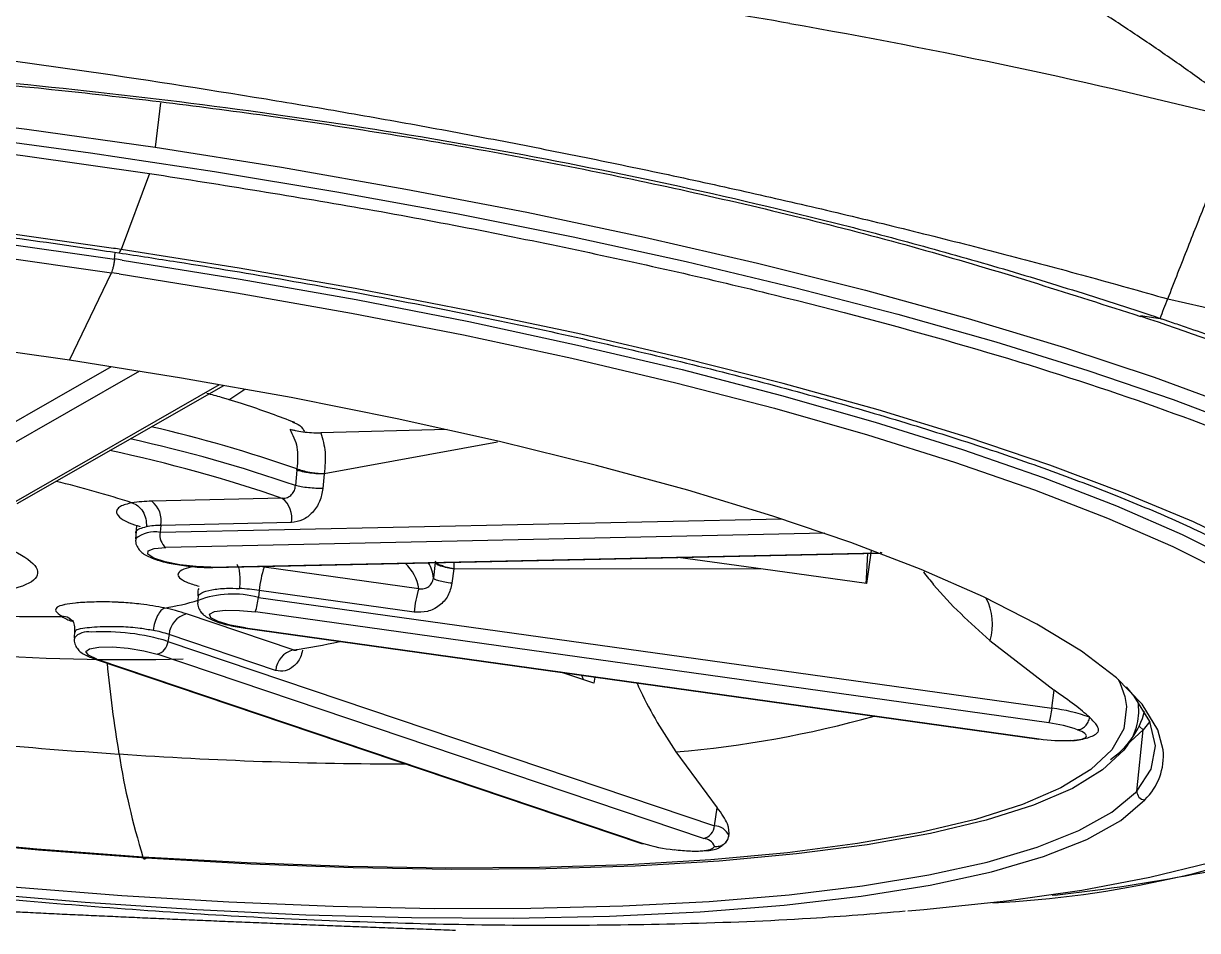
# Model space of a CAD drawing. Extents: x 0 to 84, y -21 to 126.
# Drawn here: x 47.531 to 49.292, y 67.338 to 68.698 of the extents above; entities that cross this region are included whole.
import ezdxf

# ---------------------------------------------------------------- set-up
doc = ezdxf.new("R2010")
doc.units = 0
doc.header["$MEASUREMENT"] = 0
doc.layers.add('1', color=4, linetype='Continuous')

# ---------------------------------------------------------------- blocks, each defined once
blk = doc.blocks.new('PRODIGY')
at = {"layer": '1', "color": 3, "linetype": 'Continuous', "lineweight": 25}
for p, q in [((47.7365, 68.5796), (47.7285, 68.5127)), ((47.7204, 68.4735), (47.6775, 68.3594)), ((47.6677, 68.3451), (47.6689, 68.3551)), ((47.6001, 68.1934), (47.6632, 68.3245)), ((47.6747, 68.3228), (47.6631, 68.3245)), ((49.2065, 68.2604), (49.2357, 68.2561)), ((47.375, 68.0185), (47.663, 68.1838)), ((47.7052, 68.177), (47.3915, 67.9971)), ((47.5098, 67.976), (47.8249, 68.1568)), ((47.5219, 67.9781), (47.8314, 68.1556)), ((47.839, 68.1339), (47.8629, 68.15)), ((48.1663, 68.0893), (47.977, 68.0844)), ((48.242, 68.0706), (47.982, 68.0228)), ((47.941, 68.0285), (47.9413, 68.0304)), ((47.941, 68.0285), (47.939, 68.0052)), ((47.982, 68.0228), (47.98, 68.0009)), ((47.9193, 67.9861), (47.7235, 67.9819)), ((47.7007, 67.9449), (47.6999, 67.9339)), ((47.7362, 67.9351), (48.6684, 67.9552)), ((47.7371, 67.9455), (47.7362, 67.9351)), ((47.9329, 67.9497), (47.7371, 67.9455)), ((47.7, 67.9363), (47.6993, 67.9253)), ((48.7327, 67.9336), (47.7447, 67.9123)), ((48.8024, 67.9079), (48.7955, 67.8583)), ((47.8122, 67.883), (48.8133, 67.9045)), ((47.815, 67.8824), (48.8148, 67.9039)), ((48.1487, 67.8898), (48.146, 67.8666)), ((48.1763, 67.8902), (48.1764, 67.8804)), ((48.6403, 67.88), (48.513, 67.8974)), ((48.7954, 67.8657), (48.7975, 67.9036)), ((48.1241, 67.8505), (47.892, 67.8829)), ((48.1764, 67.8804), (48.1737, 67.8586)), ((48.6403, 67.88), (48.1764, 67.8804)), ((48.7955, 67.8583), (48.6403, 67.88)), ((47.7931, 67.8423), (47.7924, 67.8314)), ((47.7935, 67.8387), (47.7935, 67.8404)), ((47.8847, 67.8479), (47.8834, 67.8375)), ((47.8834, 67.8375), (49.0735, 67.6711)), ((48.1169, 67.8154), (47.8847, 67.8479)), ((47.7924, 67.8314), (47.793, 67.8331)), ((47.9356, 67.7587), (47.7758, 67.8127)), ((49.069, 67.6492), (47.8789, 67.8156)), ((47.6079, 67.7873), (47.6072, 67.7763)), ((47.8637, 67.7913), (49.0538, 67.6249)), ((47.8642, 67.7917), (49.0542, 67.6253)), ((47.7495, 67.7818), (47.7479, 67.7715)), ((47.7479, 67.7715), (48.5673, 67.495)), ((47.9093, 67.7279), (47.7495, 67.7818)), ((48.9805, 67.7729), (49.0769, 67.6981)), ((48.5509, 67.4757), (47.7315, 67.7523)), ((47.9419, 67.7596), (47.9419, 67.759)), ((47.6372, 67.7455), (48.4567, 67.4689)), ((47.6412, 67.745), (48.4607, 67.4684)), ((48.3863, 67.7086), (48.3371, 67.7251)), ((48.3691, 67.7194), (48.3687, 67.7207)), ((48.3879, 67.718), (48.3863, 67.7086)), ((49.0735, 67.6711), (49.0769, 67.6981)), ((49.2049, 67.644), (49.2103, 67.6387)), ((49.2203, 67.6512), (49.2103, 67.6387)), ((49.2103, 67.6387), (49.1853, 67.6159)), ((49.201, 67.547), (49.2103, 67.6387)), ((48.5095, 67.6057), (48.5716, 67.5218)), ((48.5673, 67.495), (48.5716, 67.5218)), ((48.5841, 67.4702), (48.5856, 67.4715)), ((48.588, 67.4758), (48.5888, 67.4804))]:
    blk.add_line(p, q, dxfattribs=at)
at = {"layer": '1', "color": 3, "linetype": 'Continuous', "lineweight": 25, "flags": 128}
for points in [[(44.7387, 68.413), (44.7783, 68.4481), (44.832, 68.4808), (44.8995, 68.511), (44.9804, 68.5385), (45.0741, 68.5631), (45.1804, 68.5848), (45.2984, 68.6033), (45.4276, 68.6187), (45.5672, 68.6307), (45.7165, 68.6394), (45.8746, 68.6447), (46.0406, 68.6465), (46.2136, 68.6449), (46.3927, 68.6398), (46.5768, 68.6314), (46.765, 68.6195), (46.9561, 68.6044), (47.1491, 68.586), (47.3428, 68.5645), (47.5364, 68.5401), (47.7285, 68.5127)], [(45.9942, 68.624), (46.1609, 68.6234), (46.3336, 68.6195), (46.5115, 68.6124), (46.6935, 68.602), (46.8787, 68.5885), (47.0662, 68.5719), (47.2548, 68.5522), (47.4436, 68.5297), (47.6316, 68.5044), (47.8178, 68.4764), (48.0012, 68.446), (48.1807, 68.4132), (48.3556, 68.3782), (48.5248, 68.3413), (48.6873, 68.3026), (48.8425, 68.2623), (48.9893, 68.2207), (49.1271, 68.1779), (49.2551, 68.1343), (49.3727, 68.0899)], [(44.7574, 68.3746), (44.7967, 68.4094), (44.8499, 68.4418), (44.9168, 68.4717), (44.9969, 68.499), (45.0898, 68.5234), (45.1951, 68.5449), (45.3121, 68.5633), (45.4401, 68.5785), (45.5785, 68.5904), (45.7264, 68.599), (45.8831, 68.6042), (46.0476, 68.6061), (46.2191, 68.6044), (46.3966, 68.5994), (46.5791, 68.591), (46.7655, 68.5793), (46.9549, 68.5643), (47.1462, 68.5461), (47.3382, 68.5248), (47.53, 68.5005), (47.7204, 68.4735)], [(47.7285, 68.5127), (47.9183, 68.4827), (48.1045, 68.4501), (48.2862, 68.4152), (48.4624, 68.3781), (48.632, 68.3391), (48.7941, 68.2983), (48.9479, 68.2561), (49.0924, 68.2125), (49.2268, 68.168), (49.3504, 68.1226), (49.4626, 68.0768), (49.5626, 68.0307), (49.6499, 67.9845), (49.724, 67.9386), (49.7846, 67.8933), (49.8312, 67.8487), (49.8636, 67.8051), (49.8817, 67.7627), (49.8853, 67.7218), (49.8849, 67.7188)], [(47.6662, 68.3611), (47.4866, 68.3864), (47.3057, 68.409), (47.1247, 68.4287), (46.9446, 68.4454), (46.7664, 68.4591), (46.5913, 68.4695), (46.4202, 68.4768), (46.2541, 68.4808), (46.0941, 68.4814), (45.941, 68.4788)], [(45.0259, 68.2791), (45.0403, 68.2899), (45.0919, 68.3203), (45.1569, 68.3481), (45.235, 68.3733), (45.3256, 68.3956), (45.4283, 68.415), (45.5423, 68.4313), (45.667, 68.4445), (45.8016, 68.4543), (45.9454, 68.4609), (46.0973, 68.4641), (46.2564, 68.4639), (46.4219, 68.4603), (46.5927, 68.4534), (46.7676, 68.4431), (46.9457, 68.4296), (47.1259, 68.413), (47.307, 68.3932), (47.488, 68.3706), (47.6677, 68.3451)], [(45.0515, 68.2695), (45.0517, 68.2697), (45.103, 68.2998), (45.1676, 68.3275), (45.2452, 68.3525), (45.3353, 68.3747), (45.4373, 68.394), (45.5506, 68.4102), (45.6746, 68.4233), (45.8084, 68.4331), (45.9512, 68.4396), (46.1022, 68.4428), (46.2605, 68.4426), (46.4249, 68.439), (46.5946, 68.4321), (46.7685, 68.422), (46.9456, 68.4085), (47.1247, 68.392), (47.3047, 68.3724), (47.4845, 68.3498), (47.6631, 68.3245)], [(49.5146, 67.498), (49.5553, 67.5199), (49.5988, 67.5516), (49.6287, 67.5854), (49.6449, 67.6212), (49.6473, 67.6588), (49.6358, 67.6978), (49.6105, 67.7381), (49.5716, 67.7795), (49.5193, 67.8217), (49.4539, 67.8644), (49.3758, 67.9075), (49.2855, 67.9506), (49.1834, 67.9935), (49.0701, 68.036), (48.9464, 68.0778), (48.813, 68.1187), (48.6706, 68.1583), (48.52, 68.1966), (48.3623, 68.2332), (48.1981, 68.268), (48.0286, 68.3008), (47.8548, 68.3313), (47.6775, 68.3594)], [(47.6792, 68.3434), (47.8563, 68.3151), (48.0299, 68.2843), (48.1988, 68.2513), (48.3621, 68.2161), (48.5188, 68.1792), (48.6678, 68.1406), (48.8083, 68.1006), (48.9395, 68.0594), (49.0604, 68.0174), (49.1704, 67.9747), (49.2687, 67.9317), (49.3549, 67.8886), (49.4283, 67.8456), (49.4885, 67.803), (49.5351, 67.7611), (49.5627, 67.7278)], [(47.6747, 68.3228), (47.8507, 68.2946), (48.0232, 68.2641), (48.1911, 68.2312), (48.3535, 68.1963), (48.5092, 68.1596), (48.6573, 68.1212), (48.797, 68.0815), (48.9273, 68.0406), (49.0475, 67.9988), (49.1568, 67.9564), (49.2546, 67.9136), (49.3402, 67.8707), (49.4132, 67.828), (49.473, 67.7857), (49.5193, 67.744), (49.5247, 67.7383)], [(47.6, 68.1934), (47.434, 68.2169), (47.2669, 68.2375), (47.0997, 68.2551), (46.9338, 68.2697), (46.7702, 68.281), (46.6103, 68.2891), (46.4551, 68.2938), (46.3058, 68.2952), (46.1635, 68.2931), (46.0291, 68.2878), (45.9036, 68.279), (45.788, 68.2671), (45.6831, 68.2519), (45.5895, 68.2337), (45.5081, 68.2125), (45.4394, 68.1885), (45.3839, 68.1619), (45.3419, 68.1329), (45.3139, 68.1017), (45.307, 68.0895)], [(49.2403, 67.6087), (49.2322, 67.639), (49.2087, 67.6772), (49.1704, 67.7166), (49.1177, 67.7568), (49.051, 67.7975), (48.9706, 67.8385), (48.8774, 67.8793), (48.7719, 67.9198), (48.6549, 67.9595), (48.5274, 67.9982), (48.3904, 68.0356), (48.2448, 68.0714), (48.0918, 68.1054), (47.9325, 68.1372), (47.7682, 68.1666), (47.6, 68.1934)], [(47.5151, 67.4034), (47.6786, 67.3904), (47.8392, 67.3806), (47.9958, 67.3741), (48.1471, 67.3709), (48.2922, 67.3711), (48.4299, 67.3746), (48.5593, 67.3814), (48.6794, 67.3915), (48.7895, 67.4048), (48.8886, 67.4212), (48.9761, 67.4405), (49.0514, 67.4628), (49.1139, 67.4877), (49.1632, 67.5151), (49.1989, 67.5448)], [(47.7146, 67.4463), (47.5539, 67.4584), (47.3912, 67.4736), (47.2277, 67.4917), (47.0645, 67.5128), (46.9029, 67.5365), (46.744, 67.5628), (46.5888, 67.5914), (46.4387, 67.6221), (46.2946, 67.6548), (46.1576, 67.6892), (46.0286, 67.7249), (45.9086, 67.7619), (45.7985, 67.7998), (45.6991, 67.8383), (45.611, 67.8771), (45.5349, 67.9161), (45.4713, 67.9548), (45.4208, 67.9931), (45.3837, 68.0306), (45.3602, 68.0671), (45.3548, 68.0807)], [(47.8122, 67.883), (47.7899, 67.8837), (47.7657, 67.8865), (47.7436, 67.891), (47.7267, 67.8965), (47.7177, 67.9022), (47.718, 67.9072), (47.7274, 67.9108), (47.7447, 67.9123)], [(48.8188, 67.904), (48.8181, 67.9041), (48.8161, 67.9046)], [(47.8122, 67.883), (47.8143, 67.8824), (47.815, 67.8824)], [(47.892, 67.8829), (47.8868, 67.8836), (47.8846, 67.8839)], [(47.7103, 67.448), (47.5511, 67.46), (47.3899, 67.475), (47.2279, 67.493), (47.0662, 67.5139), (46.9061, 67.5374), (46.7486, 67.5634), (46.5949, 67.5918), (46.4462, 67.6223), (46.3034, 67.6546), (46.1676, 67.6887), (46.0399, 67.7241), (45.921, 67.7607), (45.8119, 67.7982), (45.7134, 67.8364), (45.7118, 67.837)], [(47.8642, 67.7917), (47.8412, 67.7959), (47.8229, 67.8013), (47.812, 67.807), (47.8102, 67.8123), (47.8177, 67.8162), (47.8334, 67.8182), (47.8549, 67.818), (47.8789, 67.8156)], [(47.8642, 67.7917), (47.8638, 67.7913), (47.8637, 67.7913)], [(47.6412, 67.745), (47.6285, 67.7507), (47.6246, 67.7561), (47.63, 67.7604), (47.6441, 67.7629), (47.6646, 67.7632), (47.6884, 67.7613), (47.7118, 67.7575), (47.7315, 67.7523)], [(47.6412, 67.745), (47.6386, 67.7451), (47.6372, 67.7455)], [(49.1727, 67.7147), (49.1757, 67.7085), (49.1828, 67.6886)], [(49.201, 67.547), (49.2222, 67.5799), (49.2286, 67.6148), (49.2202, 67.6514), (49.1969, 67.6894), (49.1851, 67.7031)], [(49.1828, 67.6886), (49.1853, 67.6736), (49.1812, 67.6403), (49.1633, 67.6087), (49.1319, 67.5791), (49.087, 67.5518), (49.0292, 67.5268), (48.9587, 67.5044), (48.883, 67.4863)], [(49.0538, 67.6249), (49.0538, 67.6249), (49.0542, 67.6253)], [(49.1865, 67.6155), (49.1813, 67.6085), (49.1495, 67.5786), (49.1043, 67.551), (49.0458, 67.5258), (48.9747, 67.5032), (48.8913, 67.4834), (48.7963, 67.4665), (48.6903, 67.4527), (48.5742, 67.442), (48.4487, 67.4345), (48.3147, 67.4302), (48.1733, 67.4293), (48.0255, 67.4317), (47.8722, 67.4374), (47.7146, 67.4463)], [(49.5509, 67.5657), (49.5417, 67.5547), (49.5041, 67.5223), (49.4528, 67.4921), (49.3882, 67.4644), (49.3106, 67.4394), (49.2205, 67.4172), (49.1185, 67.3979), (49.0051, 67.3817), (48.8812, 67.3687), (48.8574, 67.3666)], [(46.9389, 67.458), (47.1095, 67.434), (47.2814, 67.4129), (47.4531, 67.395), (47.6235, 67.3804), (47.7912, 67.3691), (47.9548, 67.3613), (48.1133, 67.3571), (48.2654, 67.3564), (48.4099, 67.3593), (48.5457, 67.3658), (48.6718, 67.3757), (48.7872, 67.3891), (48.891, 67.4058), (48.9826, 67.4257), (49.061, 67.4486), (49.1259, 67.4744), (49.1766, 67.5029), (49.2128, 67.5338)], [(48.883, 67.4863), (48.8761, 67.4848), (48.7819, 67.4681), (48.6769, 67.4544), (48.5619, 67.4438), (48.4375, 67.4363), (48.3049, 67.4321), (48.1647, 67.4312), (48.0182, 67.4336), (47.8664, 67.4392), (47.7103, 67.448)], [(48.4567, 67.4689), (48.4581, 67.4685), (48.4607, 67.4684)]]:
    blk.add_lwpolyline(points, dxfattribs=at)
at = {"layer": '1', "color": 3, "linetype": 'Continuous', "lineweight": 25}
for centre, radius, start, end in [((46.4107, 59.943), 8.5112, 81.43977, 81.51672), ((46.3536, 59.5781), 8.865, 81.40004, 81.47561), ((47.2333, 65.9879), 2.1617, 70.8825, 76.9098), ((47.2377, 65.9946), 2.1294, 70.7709, 77.7045), ((47.2017, 65.8993), 2.2067, 71.0238, 77.9941), ((47.2369, 66.5792), 1.4728, 71.9294, 76.5247), ((47.7257, 67.7771), 0.2047, 90.6235, 98.9945), ((47.7009, 67.9527), 0.0369, 348.7187, 52.2323), ((47.8967, 67.9569), 0.0369, 348.717, 52.234), ((47.7387, 67.7971), 0.1484, 90.6294, 98.989), ((47.7281, 67.8912), 0.0446, 79.5241, 130.1067), ((47.7588, 67.9306), 0.0231, 168.7153, 232.231), ((48.0598, 67.8407), 0.065, 8.6471, 47.5214), ((48.0963, 67.8628), 0.0498, 4.3539, 32.279), ((48.0344, 67.8354), 0.1501, 161.5293, 175.2118), ((47.8452, 67.694), 0.1485, 75.0584, 110.568), ((47.8304, 67.4599), 0.3918, 82.0217, 86.3892), ((47.7899, 67.8454), 0.0938, 341.5293, 355.2118), ((48.2665, 67.8029), 0.1501, 161.5277, 175.2135), ((48.9017, 67.7975), 0.0827, 342.6355, 28.279), ((47.6796, 68.2124), 0.3959, 279.1607, 286.6724), ((47.679, 67.5184), 0.3098, 71.7952, 78.1379), ((47.5577, 69.9126), 2.1038, 266.2374, 270.8379), ((47.6208, 67.857), 0.0578, 236.0278, 253.094), ((47.7839, 67.7791), 0.0345, 103.6599, 175.4904), ((47.6276, 67.7597), 0.0263, 78.4116, 140.9846), ((47.6509, 67.4537), 0.3323, 73.0383, 93.1054), ((47.6796, 67.5693), 0.2237, 71.7874, 78.1438), ((47.7264, 67.7732), 0.0216, 283.6664, 355.4831), ((47.8286, 68.538), 0.7866, 277.8166, 282.9886), ((47.6851, 70.8339), 3.0897, 265.49, 271.585), ((47.9438, 67.7252), 0.0345, 103.6617, 175.4874), ((49.6503, 67.9294), 2.0028, 185.457, 189.3922), ((49.1165, 67.6674), 0.0872, 323.4465, 9.6558), ((48.3796, 69.1717), 1.5714, 274.7425, 285.772), ((48.98, 67.679), 0.0939, 341.5328, 355.2112), ((49.0432, 67.4191), 0.2539, 70, 83.1474), ((49.0876, 67.7008), 0.1295, 304.6433, 344.6893), ((49.046, 67.4576), 0.193, 70.0025, 83.146), ((49.0906, 67.8694), 0.2468, 261.5164, 272.6456), ((48.192, 75.4275), 7.8421, 264.69969, 266.21565), ((49.1474, 67.6003), 0.0933, 314.5605, 5.191), ((48.7952, 67.7814), 1.1349, 189.0667, 197.0817), ((48.1184, 74.1663), 6.5787, 266.13076, 269.88468), ((49.0896, 67.647), 0.1496, 316.9122, 318.0614), ((49.2129, 67.5459), 0.012, 174.7498, 269.4318), ((48.5458, 67.4967), 0.0216, 283.6673, 355.4822), ((48.5658, 67.469), 0.026, 25.5997, 86.6277), ((48.9013, 68.9939), 1.6168, 272.9646, 292.2937), ((48.5298, 67.6903), 0.2324, 252.7072, 264.3), ((48.5505, 67.4577), 0.018, 20.3962, 88.7534), ((47.7126, 67.4474), 0.00236, 165.9725, 330.3499)]:
    blk.add_arc(centre, radius, start, end, dxfattribs=at)
for points, knots in [([(43.5626, 68.9137), (43.6868, 68.9088), (43.9352, 68.8991), (44.2831, 68.885), (44.6542, 68.8691), (45.0458, 68.8509), (45.6773, 68.8174), (46.2027, 68.7818), (46.6751, 68.7395), (46.9516, 68.7125), (47.376, 68.6638), (47.7481, 68.6102), (48.0193, 68.5643), (48.1433, 68.5422), (48.2669, 68.5189), (48.3903, 68.4943), (48.5133, 68.4686), (48.6361, 68.4415), (48.7586, 68.4131), (48.881, 68.3833), (49.0032, 68.3521), (49.1254, 68.3196), (49.2065, 68.2968), (49.2472, 68.2853)], [0, 0, 0, 0, 0.064773, 0.129495, 0.181419, 0.258329, 0.333822, 0.511127, 0.533124, 0.581697, 0.656396, 0.756725, 0.778796, 0.80085, 0.822893, 0.844936, 0.866986, 0.889053, 0.911147, 0.933278, 0.955457, 0.977694, 1, 1, 1, 1]), ([(49.3508, 68.5743), (49.3421, 68.5808), (49.3246, 68.5939), (49.2979, 68.6132), (49.2709, 68.6325), (49.2434, 68.6516), (49.2155, 68.6707), (49.1871, 68.6897), (49.1371, 68.7227), (49.0617, 68.7707), (48.995, 68.8115), (48.96, 68.8329)], [0, 0, 0, 0, 0.069511, 0.139728, 0.210632, 0.282219, 0.354497, 0.427489, 0.50123, 0.738521, 1, 1, 1, 1]), ([(44.9115, 68.5711), (44.9213, 68.5724), (44.941, 68.5751), (44.9708, 68.5789), (45.0009, 68.5827), (45.0311, 68.5864), (45.0616, 68.59), (45.0923, 68.5935), (45.1232, 68.597), (45.1543, 68.6004), (45.1856, 68.6036), (45.2171, 68.6068), (45.2488, 68.6099), (45.2808, 68.6129), (45.3129, 68.6159), (45.3452, 68.6187), (45.3778, 68.6215), (45.4427, 68.6268), (45.5411, 68.6341), (45.6746, 68.6425), (45.8102, 68.6494), (45.9923, 68.6566), (46.2234, 68.6621), (46.5054, 68.6626), (46.7908, 68.6566), (47.0766, 68.6439), (47.3615, 68.6241), (47.6429, 68.5969), (47.9217, 68.5618), (48.1965, 68.5183), (48.4662, 68.4663), (48.6858, 68.4157), (48.8574, 68.3711), (48.9642, 68.341), (49.0489, 68.3158), (49.1122, 68.2963), (49.1746, 68.2764), (49.2154, 68.2628), (49.2357, 68.2561)], [0, 0, 0, 0, 0.008309, 0.016603, 0.024885, 0.033154, 0.041412, 0.049658, 0.057895, 0.066122, 0.074341, 0.082552, 0.090756, 0.098953, 0.107145, 0.115332, 0.123514, 0.131693, 0.164013, 0.19614, 0.228108, 0.259947, 0.322675, 0.384967, 0.447006, 0.508978, 0.569735, 0.630712, 0.691047, 0.75181, 0.813095, 0.874041, 0.905221, 0.936376, 0.952401, 0.968341, 0.984205, 1, 1, 1, 1]), ([(44.95, 68.5699), (45.0185, 68.5786), (45.1612, 68.5969), (45.4014, 68.6197), (45.6723, 68.6392), (45.9757, 68.6533), (46.3101, 68.6601), (46.6413, 68.6577), (46.9612, 68.6468), (47.264, 68.6287), (47.5778, 68.6009), (47.9007, 68.5615), (48.2307, 68.509), (48.5654, 68.4408), (48.8962, 68.3584), (49.1034, 68.292), (49.2061, 68.2591)], [0, 0, 0, 0, 0.057981, 0.120747, 0.188218, 0.260311, 0.33694, 0.418001, 0.481663, 0.547761, 0.616339, 0.687527, 0.761576, 0.838913, 0.920157, 1, 1, 1, 1]), ([(49.2472, 68.2853), (49.2574, 68.3114), (49.2726, 68.3502), (49.2921, 68.3995), (49.3058, 68.4341), (49.3193, 68.4676), (49.3311, 68.4966), (49.3433, 68.5263), (49.3507, 68.544), (49.3551, 68.5547)], [0, 0, 0, 0, 0.24999, 0.37161, 0.499992, 0.617982, 0.750037, 0.849808, 1, 1, 1, 1]), ([(44.9709, 68.233), (44.9714, 68.2377), (44.9728, 68.2493), (44.9847, 68.2688), (45.0078, 68.293), (45.0431, 68.3178), (45.0911, 68.3426), (45.1508, 68.366), (45.2221, 68.3879), (45.3048, 68.4078), (45.3984, 68.4254), (45.5024, 68.4407), (45.6161, 68.4533), (45.7389, 68.4632), (45.87, 68.4704), (46.0088, 68.4746), (46.1544, 68.476), (46.3061, 68.4745), (46.463, 68.47), (46.6243, 68.4626), (46.7891, 68.4524), (46.9565, 68.4394), (47.1257, 68.4236), (47.2957, 68.4051), (47.4627, 68.3845), (47.5887, 68.3671), (47.6578, 68.3568), (47.674, 68.3544)], [0, 0, 0, 0, 0.027809, 0.068648, 0.107486, 0.148614, 0.189308, 0.230139, 0.271324, 0.31284, 0.354615, 0.396579, 0.438681, 0.480884, 0.523159, 0.56549, 0.607861, 0.650263, 0.692689, 0.735132, 0.777588, 0.820055, 0.862529, 0.905006, 0.947487, 0.987735, 1, 1, 1, 1]), ([(47.7204, 68.4735), (47.8302, 68.4561), (48.0498, 68.4213), (48.3641, 68.3596), (48.6606, 68.2923), (48.9335, 68.2197), (49.1784, 68.1433), (49.3908, 68.0644), (49.5674, 67.9842), (49.7049, 67.9043), (49.8013, 67.8258), (49.8539, 67.7503), (49.8658, 67.6786), (49.8366, 67.6355), (49.8219, 67.614)], [0, 0, 0, 0, 0.0833334, 0.1666667, 0.25, 0.3333334, 0.4166665, 0.5, 0.5833333, 0.6666667, 0.75, 0.8333333, 0.9166668, 1, 1, 1, 1]), ([(47.674, 68.3546), (47.6741, 68.3545), (47.6746, 68.3541), (47.6758, 68.3555), (47.677, 68.3581), (47.6775, 68.3594)], [0, 0, 0, 0, 0.1139, 0.556975, 1, 1, 1, 1]), ([(47.674, 68.3544), (47.7033, 68.3499), (47.7883, 68.3369), (47.9272, 68.3137), (48.0888, 68.2842), (48.2462, 68.2528), (48.3983, 68.2196), (48.5446, 68.1848), (48.684, 68.1487), (48.816, 68.1114), (48.9397, 68.0732), (49.0545, 68.0343), (49.1597, 67.9949), (49.2548, 67.9553), (49.3391, 67.9158), (49.4122, 67.8767), (49.4735, 67.8385), (49.5228, 67.8016), (49.5598, 67.7668), (49.5847, 67.7349), (49.5977, 67.707), (49.602, 67.6882), (49.5996, 67.6781), (49.5988, 67.675)], [0, 0, 0, 0, 0.0266741, 0.0773837, 0.1280938, 0.1787926, 0.2294764, 0.2801405, 0.3307788, 0.3813838, 0.4319451, 0.4824491, 0.5328765, 0.5832014, 0.633386, 0.683378, 0.7331044, 0.7824746, 0.831404, 0.8799254, 0.9284105, 0.9781005, 1, 1, 1, 1]), ([(47.6677, 68.3451), (47.6674, 68.343), (47.6668, 68.3389), (47.6657, 68.333), (47.6644, 68.3278), (47.6636, 68.3256), (47.6632, 68.3245)], [0, 0, 0, 0, 0.249959, 0.499965, 0.749974, 1, 1, 1, 1]), ([(49.2357, 68.2561), (49.2376, 68.2609), (49.2414, 68.2707), (49.2453, 68.2804), (49.2472, 68.2853)], [0, 0, 0, 0, 0.500358, 1, 1, 1, 1]), ([(49.2068, 68.2595), (49.2755, 68.2358), (49.4034, 68.1917), (49.5695, 68.1268), (49.6964, 68.0739), (49.789, 68.0331), (49.8538, 68.0036), (49.9063, 67.9789), (49.9553, 67.9554), (50.0075, 67.9296), (50.0763, 67.8946), (50.1609, 67.8496), (50.2537, 67.797), (50.3497, 67.7387), (50.4365, 67.6809), (50.5096, 67.6267), (50.5525, 67.591), (50.5774, 67.5686), (50.5909, 67.5559), (50.604, 67.5429), (50.6189, 67.5273), (50.6349, 67.509), (50.6502, 67.489), (50.6539, 67.4808), (50.656, 67.4762)], [0, 0, 0, 0, 0.080143, 0.149189, 0.206452, 0.245088, 0.274862, 0.297091, 0.320749, 0.347406, 0.377084, 0.429857, 0.489038, 0.545437, 0.621556, 0.686275, 0.742766, 0.76261, 0.78172, 0.800096, 0.822598, 0.866322, 0.925544, 1, 1, 1, 1]), ([(49.2357, 68.2561), (49.2362, 68.2559), (49.2371, 68.2556), (49.2389, 68.255), (49.2422, 68.2539), (49.2487, 68.2517), (49.2616, 68.2473), (49.2875, 68.2384), (49.3392, 68.2204), (49.4419, 68.1834), (49.5854, 68.1281), (49.7506, 68.0592), (49.962, 67.9641), (50.2037, 67.8422), (50.4063, 67.7219), (50.5424, 67.6286), (50.6304, 67.5605), (50.7036, 67.4948), (50.7612, 67.4322), (50.8028, 67.3729), (50.8221, 67.3305), (50.8299, 67.3027), (50.8328, 67.2878), (50.8344, 67.2733), (50.8346, 67.2591), (50.8334, 67.2452), (50.831, 67.2316), (50.8282, 67.2229), (50.8268, 67.2185)], [0, 0, 0, 0, 0.00045, 0.000901, 0.001802, 0.003606, 0.007216, 0.014449, 0.028965, 0.058194, 0.11738, 0.177746, 0.238359, 0.362125, 0.487923, 0.55132, 0.615118, 0.678981, 0.743104, 0.807154, 0.87148, 0.889823, 0.908159, 0.926496, 0.944841, 0.963201, 0.981585, 1, 1, 1, 1]), ([(48.1792, 67.3378), (48.1673, 67.3382), (48.1438, 67.3391), (48.1084, 67.3404), (48.0733, 67.3417), (48.0384, 67.343), (48.0037, 67.3443), (47.9692, 67.3457), (47.935, 67.347), (47.901, 67.3484), (47.8672, 67.3498), (47.8336, 67.3512), (47.8002, 67.3526), (47.7671, 67.354), (47.7342, 67.3555), (47.7016, 67.3569), (47.6691, 67.3584), (47.6369, 67.3599), (47.605, 67.3613), (47.5732, 67.3628), (47.5417, 67.3644), (47.5105, 67.3659), (47.4795, 67.3674), (47.4487, 67.369), (47.4181, 67.3706), (47.3878, 67.3722), (47.3577, 67.3737), (47.3279, 67.3754), (47.2983, 67.377), (47.269, 67.3786), (47.2399, 67.3803), (47.211, 67.3819), (47.1824, 67.3836), (47.154, 67.3853), (47.1259, 67.387), (47.098, 67.3887), (47.0703, 67.3904), (47.0429, 67.3921), (47.0158, 67.3939), (46.9888, 67.3956), (46.9622, 67.3974), (46.9357, 67.3991), (46.9096, 67.4009), (46.8836, 67.4027), (46.8579, 67.4045), (46.8325, 67.4063), (46.8073, 67.4081), (46.7823, 67.4099), (46.7576, 67.4118), (46.7332, 67.4136), (46.7089, 67.4154), (46.685, 67.4173), (46.6613, 67.4191), (46.6378, 67.421), (46.6145, 67.4228), (46.5916, 67.4247), (46.5688, 67.4266), (46.5463, 67.4284), (46.5241, 67.4303), (46.5021, 67.4322), (46.4803, 67.4341), (46.4588, 67.436), (46.4375, 67.4378), (46.4165, 67.4397), (46.3957, 67.4416), (46.3752, 67.4435), (46.3549, 67.4454), (46.3349, 67.4472), (46.3151, 67.4491), (46.2955, 67.451), (46.2762, 67.4529), (46.2571, 67.4547), (46.2383, 67.4566), (46.2197, 67.4585), (46.2014, 67.4603), (46.1833, 67.4622), (46.1655, 67.464), (46.1478, 67.4659), (46.1305, 67.4677), (46.1133, 67.4695), (46.0964, 67.4713), (46.0798, 67.4731), (46.0634, 67.4749), (46.0472, 67.4767), (46.0313, 67.4785), (46.0156, 67.4803), (46.0001, 67.482), (45.9849, 67.4838), (45.9699, 67.4855), (45.9552, 67.4872), (45.9407, 67.4889), (45.9264, 67.4906), (45.9124, 67.4923), (45.8986, 67.494), (45.885, 67.4956), (45.8717, 67.4973), (45.8586, 67.4989), (45.8458, 67.5005), (45.8331, 67.5021), (45.8207, 67.5036), (45.8086, 67.5052), (45.7967, 67.5067), (45.785, 67.5082), (45.7735, 67.5097), (45.7623, 67.5112), (45.7513, 67.5126), (45.7405, 67.514), (45.7299, 67.5154), (45.7196, 67.5168), (45.7095, 67.5182), (45.6997, 67.5195), (45.69, 67.5208), (45.6806, 67.5221), (45.6715, 67.5234), (45.6625, 67.5246), (45.6538, 67.5258), (45.6453, 67.527), (45.637, 67.5282), (45.6289, 67.5293), (45.6211, 67.5304), (45.6135, 67.5315), (45.6061, 67.5326), (45.599, 67.5336), (45.592, 67.5346), (45.5853, 67.5356), (45.5788, 67.5365), (45.5725, 67.5375), (45.5665, 67.5384), (45.5607, 67.5392), (45.555, 67.54), (45.5497, 67.5408), (45.5445, 67.5416), (45.5395, 67.5424), (45.5348, 67.5431), (45.5303, 67.5437), (45.526, 67.5444), (45.5219, 67.545), (45.518, 67.5456), (45.5144, 67.5461), (45.511, 67.5467), (45.5078, 67.5472), (45.5048, 67.5476), (45.502, 67.548), (45.4994, 67.5484), (45.4971, 67.5488), (45.495, 67.5491), (45.4931, 67.5494), (45.4447, 67.5568), (45.3465, 67.5726), (45.1979, 67.5988), (45.0414, 67.6293), (44.8704, 67.6665), (44.6264, 67.727), (44.3485, 67.8145), (44.1239, 67.917), (44.0189, 67.9887), (43.9734, 68.0291), (43.9501, 68.0526), (43.9251, 68.0836), (43.9114, 68.1075), (43.905, 68.1222), (43.9036, 68.1256), (43.9017, 68.1303), (43.8996, 68.1363), (43.8974, 68.1436), (43.8952, 68.1523), (43.8933, 68.1622), (43.8921, 68.1733), (43.8916, 68.1858), (43.8925, 68.1995), (43.8948, 68.2144), (43.8978, 68.2247), (43.8994, 68.2301)], [0, 0, 0, 0, 0.005796, 0.011541, 0.017234, 0.022878, 0.028471, 0.034016, 0.039512, 0.044961, 0.050362, 0.055718, 0.061027, 0.066291, 0.07151, 0.076684, 0.081815, 0.086902, 0.091947, 0.096949, 0.101908, 0.106827, 0.111704, 0.11654, 0.121335, 0.126091, 0.130806, 0.135482, 0.140119, 0.144717, 0.149277, 0.153798, 0.158281, 0.162727, 0.167135, 0.171505, 0.175839, 0.180135, 0.184395, 0.188619, 0.192806, 0.196957, 0.201072, 0.205151, 0.209194, 0.213202, 0.217175, 0.221112, 0.225014, 0.228881, 0.232712, 0.236509, 0.240271, 0.243999, 0.247691, 0.25135, 0.254973, 0.258562, 0.262117, 0.265637, 0.269123, 0.272574, 0.275991, 0.279374, 0.282722, 0.286036, 0.289316, 0.292562, 0.295773, 0.29895, 0.302093, 0.305202, 0.308276, 0.311315, 0.314321, 0.317291, 0.320228, 0.32313, 0.325997, 0.328829, 0.331627, 0.334391, 0.337119, 0.339813, 0.342472, 0.345096, 0.347684, 0.350238, 0.352757, 0.35524, 0.357688, 0.360101, 0.362478, 0.36482, 0.367126, 0.369397, 0.371632, 0.373831, 0.375994, 0.378121, 0.380212, 0.382266, 0.384285, 0.386267, 0.388213, 0.390122, 0.391995, 0.393831, 0.39563, 0.397392, 0.399118, 0.400806, 0.402458, 0.404072, 0.405648, 0.407188, 0.40869, 0.410155, 0.411581, 0.412971, 0.414322, 0.415636, 0.416912, 0.418149, 0.419349, 0.420511, 0.421634, 0.422719, 0.423766, 0.424774, 0.425744, 0.426676, 0.427568, 0.428423, 0.429238, 0.430015, 0.430753, 0.431452, 0.432112, 0.432734, 0.433316, 0.43386, 0.434364, 0.434829, 0.435256, 0.435643, 0.435991, 0.436299, 0.462046, 0.490433, 0.521645, 0.555915, 0.598668, 0.687765, 0.775831, 0.836564, 0.848488, 0.865827, 0.888721, 0.917299, 0.918867, 0.921396, 0.92489, 0.929351, 0.934782, 0.941184, 0.948561, 0.956912, 0.966236, 0.976531, 0.987789, 1, 1, 1, 1]), ([(47.938, 68.0997), (47.9265, 68.1041), (47.8926, 68.117), (47.8491, 68.1317), (47.8136, 68.1415), (47.8062, 68.1435)], [0, 0, 0, 0, 0.286731, 0.850428, 1, 1, 1, 1]), ([(48.226, 67.1456), (48.2138, 67.146), (48.1894, 67.1469), (48.1528, 67.1484), (48.1161, 67.1498), (48.0793, 67.1513), (48.0424, 67.1527), (48.0055, 67.1543), (47.9684, 67.1558), (47.9313, 67.1574), (47.8941, 67.159), (47.8568, 67.1607), (47.8194, 67.1624), (47.7819, 67.1641), (47.7444, 67.1659), (47.7067, 67.1677), (47.669, 67.1696), (47.6312, 67.1714), (47.5932, 67.1734), (47.5552, 67.1753), (47.4713, 67.1798), (47.3412, 67.187), (47.1647, 67.1977), (46.988, 67.2095), (46.7517, 67.2267), (46.4583, 67.2509), (46.1695, 67.2796), (45.9426, 67.3054), (45.714, 67.3338), (45.4287, 67.3742), (45.1004, 67.43), (44.8397, 67.4838), (44.6425, 67.5309), (44.4441, 67.5837), (44.2609, 67.6419), (44.0985, 67.705), (43.9854, 67.7565), (43.9034, 67.8014), (43.845, 67.839), (43.8051, 67.8684), (43.7701, 67.8983), (43.7401, 67.9289), (43.7156, 67.9599), (43.697, 67.9913), (43.6845, 68.0227), (43.6797, 68.048), (43.6788, 68.0669), (43.6793, 68.0795), (43.6808, 68.0921), (43.6833, 68.1045), (43.6858, 68.1128), (43.687, 68.1169)], [0, 0, 0, 0, 0.005607, 0.01121, 0.01681, 0.022407, 0.028003, 0.033597, 0.03919, 0.044784, 0.050378, 0.055974, 0.061572, 0.067173, 0.072777, 0.078386, 0.084, 0.089619, 0.095244, 0.100876, 0.106516, 0.132526, 0.158515, 0.184551, 0.210706, 0.263346, 0.315754, 0.342639, 0.369609, 0.42494, 0.483582, 0.542285, 0.574014, 0.605695, 0.673427, 0.710049, 0.746609, 0.78546, 0.805749, 0.825985, 0.847014, 0.868059, 0.889761, 0.911366, 0.933428, 0.955564, 0.964478, 0.973377, 0.982261, 0.991135, 1, 1, 1, 1]), ([(47.9348, 68.1005), (47.9366, 68.0999), (47.9427, 68.0979), (47.949, 68.0928), (47.9518, 68.0875), (47.9527, 68.0857)], [0, 0, 0, 0, 0.213708, 0.723543, 1, 1, 1, 1]), ([(47.9304, 68.0901), (47.9349, 68.0814), (47.944, 68.0638), (47.9422, 68.0416), (47.9413, 68.0304)], [0, 0, 0, 0, 0.4943066, 1, 1, 1, 1]), ([(47.9304, 68.0901), (47.9316, 68.0897), (47.9341, 68.0889), (47.9406, 68.0874), (47.9506, 68.0857), (47.9642, 68.0844), (47.9725, 68.0844), (47.977, 68.0844)], [0, 0, 0, 0, 0.102736, 0.208999, 0.439698, 0.702647, 1, 1, 1, 1]), ([(47.977, 68.0844), (47.9798, 68.0749), (47.9855, 68.0557), (47.9832, 68.0338), (47.982, 68.0228)], [0, 0, 0, 0, 0.493301, 1, 1, 1, 1]), ([(47.982, 68.0228), (47.9805, 68.0228), (47.978, 68.0228), (47.9746, 68.023), (47.9715, 68.0233), (47.9669, 68.0238), (47.9593, 68.025), (47.9495, 68.0272), (47.944, 68.0293), (47.9413, 68.0304)], [0, 0, 0, 0, 0.118325, 0.196905, 0.24248, 0.333858, 0.501459, 0.750715, 1, 1, 1, 1]), ([(47.982, 68.0228), (47.9791, 68.0227), (47.9723, 68.0226), (47.9618, 68.0237), (47.9531, 68.0253), (47.9464, 68.0268), (47.9429, 68.0279), (47.941, 68.0285)], [0, 0, 0, 0, 0.222799, 0.500645, 0.676858, 0.820156, 1, 1, 1, 1]), ([(47.9193, 67.9861), (47.9206, 67.9861), (47.9233, 67.9862), (47.927, 67.9873), (47.9305, 67.9892), (47.9334, 67.9917), (47.9358, 67.9946), (47.9382, 67.9991), (47.9387, 68.0028), (47.939, 68.0052)], [0, 0, 0, 0, 0.1364269, 0.2687887, 0.3974847, 0.5229157, 0.6454611, 0.765688, 1, 1, 1, 1]), ([(47.98, 68.0009), (47.9789, 67.9943), (47.9765, 67.9811), (47.9651, 67.9642), (47.9499, 67.9523), (47.9386, 67.9506), (47.9329, 67.9497)], [0, 0, 0, 0, 0.249133, 0.49876, 0.748531, 1, 1, 1, 1]), ([(47.98, 68.0009), (47.9767, 68.0009), (47.9699, 68.0009), (47.9584, 68.0018), (47.9474, 68.0033), (47.9418, 68.0046), (47.939, 68.0052)], [0, 0, 0, 0, 0.249996, 0.499997, 0.749998, 1, 1, 1, 1]), ([(47.6937, 67.9794), (47.6873, 67.9778), (47.6769, 67.9752), (47.6718, 67.97), (47.67, 67.9647), (47.6733, 67.958), (47.683, 67.9521), (47.6939, 67.9475), (47.7004, 67.9457), (47.7063, 67.944)], [0, 0, 0, 0, 0.226203, 0.364244, 0.435808, 0.638982, 0.840391, 0.85262, 1, 1, 1, 1]), ([(47.6937, 67.9794), (47.6969, 67.9781), (47.7032, 67.9755), (47.7106, 67.9667), (47.7154, 67.9556), (47.7155, 67.9476), (47.7156, 67.9437)], [0, 0, 0, 0, 0.250005, 0.499991, 0.750002, 1, 1, 1, 1]), ([(47.217, 67.9687), (47.2528, 67.9654), (47.3243, 67.9589), (47.4273, 67.9386), (47.507, 67.914), (47.5522, 67.8879), (47.5559, 67.8647), (47.5172, 67.8479), (47.4429, 67.8392), (47.3751, 67.8419), (47.3412, 67.8433)], [0, 0, 0, 0, 0.1250005, 0.2500008, 0.3749999, 0.5000009, 0.6250002, 0.7500005, 0.8750001, 1, 1, 1, 1]), ([(47.7, 67.9341), (47.7, 67.9341), (47.6985, 67.9367), (47.7037, 67.9406), (47.7121, 67.9427), (47.7156, 67.9437)], [0, 0, 0, 0, 0.017862, 0.587109, 1, 1, 1, 1]), ([(47.6998, 67.9253), (47.6996, 67.9243), (47.6988, 67.9203), (47.7013, 67.9136), (47.706, 67.907), (47.7134, 67.9011), (47.7253, 67.8954), (47.7453, 67.8895), (47.7716, 67.8848), (47.7958, 67.8825), (47.8094, 67.8824), (47.815, 67.8824)], [0, 0, 0, 0, 0.023144, 0.089136, 0.15116, 0.226384, 0.359504, 0.543287, 0.708095, 0.880563, 1, 1, 1, 1]), ([(48.1764, 67.8804), (48.1731, 67.8808), (48.1657, 67.8819), (48.1574, 67.8842), (48.1523, 67.8864), (48.1494, 67.8881), (48.1489, 67.8892), (48.1487, 67.8898)], [0, 0, 0, 0, 0.222793, 0.500621, 0.676871, 0.820172, 1, 1, 1, 1]), ([(48.1764, 67.8804), (48.1747, 67.8806), (48.1718, 67.8811), (48.1684, 67.8819), (48.1654, 67.8826), (48.1615, 67.8835), (48.1586, 67.8854), (48.1568, 67.8854), (48.1568, 67.8854), (48.1568, 67.8854), (48.1567, 67.8854), (48.1564, 67.8855), (48.1552, 67.886), (48.1529, 67.8872), (48.1498, 67.8892), (48.1492, 67.8908), (48.1489, 67.8917)], [0, 0, 0, 0, 0.118159, 0.196616, 0.242139, 0.333386, 0.500724, 0.500761, 0.500843, 0.501214, 0.502689, 0.508561, 0.532041, 0.625834, 0.781918, 1, 1, 1, 1]), ([(47.7865, 67.8838), (47.7811, 67.8825), (47.7692, 67.8797), (47.764, 67.8753), (47.7624, 67.871), (47.7643, 67.8666), (47.7743, 67.8605), (47.788, 67.8562), (47.7946, 67.8541)], [0, 0, 0, 0, 0.177618, 0.388794, 0.427443, 0.598972, 0.806197, 1, 1, 1, 1]), ([(47.8509, 67.8871), (47.8518, 67.8858), (47.8536, 67.8831), (47.8553, 67.8741), (47.8559, 67.8629), (47.8553, 67.8549), (47.855, 67.8509)], [0, 0, 0, 0, 0.2499928, 0.49999, 0.7500038, 1, 1, 1, 1]), ([(48.8806, 67.8758), (48.8857, 67.8693), (48.9151, 67.8315), (48.9509, 67.7994), (48.9805, 67.7729)], [0, 0, 0, 0, 0.173457, 1, 1, 1, 1]), ([(48.1737, 67.8586), (48.1721, 67.8521), (48.1691, 67.8392), (48.1553, 67.8242), (48.1371, 67.8149), (48.1236, 67.8153), (48.1169, 67.8154)], [0, 0, 0, 0, 0.249128, 0.49877, 0.748531, 1, 1, 1, 1]), ([(48.1241, 67.8505), (48.1254, 67.8503), (48.1281, 67.85), (48.1321, 67.8505), (48.1358, 67.8518), (48.139, 67.8538), (48.1417, 67.8564), (48.1446, 67.8605), (48.1454, 67.8641), (48.146, 67.8666)], [0, 0, 0, 0, 0.1364166, 0.2687757, 0.3974641, 0.5228439, 0.6454007, 0.7656, 1, 1, 1, 1]), ([(48.1737, 67.8586), (48.17, 67.8592), (48.1627, 67.8603), (48.1537, 67.8624), (48.1474, 67.8646), (48.1464, 67.8659), (48.146, 67.8666)], [0, 0, 0, 0, 0.249995, 0.500012, 0.750019, 1, 1, 1, 1]), ([(48.7946, 67.8585), (48.7947, 67.8592), (48.795, 67.8616), (48.7952, 67.864), (48.7954, 67.8657)], [0, 0, 0, 0, 0.314005, 1, 1, 1, 1]), ([(47.7941, 67.8507), (47.7935, 67.85), (47.7922, 67.8485), (47.7926, 67.8419), (47.7929, 67.8385)], [0, 0, 0, 0, 0.468212, 1, 1, 1, 1]), ([(47.7935, 67.8404), (47.7948, 67.8418), (47.798, 67.845), (47.8124, 67.8492), (47.8328, 67.8516), (47.8485, 67.8511), (47.855, 67.8509)], [0, 0, 0, 0, 0.213324, 0.499971, 0.789787, 1, 1, 1, 1]), ([(47.7427, 67.8216), (47.731, 67.8237), (47.7113, 67.8273), (47.6878, 67.8293), (47.6766, 67.83), (47.6736, 67.8301), (47.6729, 67.8302), (47.6726, 67.8302), (47.6616, 67.8308), (47.64, 67.8309), (47.6199, 67.83), (47.6043, 67.8286), (47.597, 67.8276), (47.5876, 67.8255), (47.5835, 67.824), (47.5795, 67.8209), (47.578, 67.8169), (47.5848, 67.8119), (47.5885, 67.8091)], [0, 0, 0, 0, 0.135322, 0.228212, 0.252127, 0.258487, 0.260271, 0.260813, 0.261126, 0.382152, 0.502409, 0.523786, 0.623238, 0.636568, 0.742631, 0.755449, 0.866094, 1, 1, 1, 1]), ([(47.7427, 67.8216), (47.7409, 67.8206), (47.7373, 67.8186), (47.7321, 67.8106), (47.7278, 67.8001), (47.7263, 67.7922), (47.7255, 67.7883)], [0, 0, 0, 0, 0.24999, 0.500009, 0.75001, 1, 1, 1, 1]), ([(47.7928, 67.8314), (47.7926, 67.8303), (47.7919, 67.8263), (47.7944, 67.8196), (47.7991, 67.813), (47.8065, 67.8071), (47.8185, 67.8014), (47.8382, 67.7955), (47.8556, 67.7927), (47.8637, 67.7913)], [0, 0, 0, 0, 0.033737, 0.127469, 0.215688, 0.32279, 0.512717, 0.773746, 1, 1, 1, 1]), ([(47.6047, 67.8022), (47.6029, 67.8038), (47.5984, 67.8079), (47.5922, 67.8087), (47.5885, 67.8091)], [0, 0, 0, 0, 0.406161, 1, 1, 1, 1]), ([(47.6047, 67.803), (47.6058, 67.801), (47.6079, 67.797), (47.6078, 67.7892), (47.6078, 67.7854)], [0, 0, 0, 0, 0.519565, 1, 1, 1, 1]), ([(47.609, 67.7854), (47.6089, 67.7864), (47.6086, 67.789), (47.6178, 67.7913), (47.6288, 67.7924), (47.6335, 67.7928)], [0, 0, 0, 0, 0.264635, 0.686612, 1, 1, 1, 1]), ([(47.6335, 67.7928), (47.639, 67.7932), (47.6519, 67.7941), (47.6772, 67.7941), (47.7038, 67.7922), (47.7191, 67.7894), (47.7255, 67.7883)], [0, 0, 0, 0, 0.213318, 0.499971, 0.789784, 1, 1, 1, 1]), ([(47.6077, 67.7762), (47.6075, 67.7748), (47.6069, 67.7704), (47.6097, 67.7636), (47.6146, 67.7572), (47.623, 67.7509), (47.6315, 67.7476), (47.6372, 67.7455)], [0, 0, 0, 0, 0.078915, 0.238786, 0.393808, 0.589225, 1, 1, 1, 1]), ([(47.9497, 67.7585), (47.9488, 67.7548), (47.9462, 67.7448), (47.9367, 67.7332), (47.9235, 67.7255), (47.9141, 67.7271), (47.9093, 67.7279)], [0, 0, 0, 0, 0.163492, 0.441593, 0.719855, 1, 1, 1, 1]), ([(47.9356, 67.7587), (47.9364, 67.7585), (47.9378, 67.758), (47.94, 67.7581), (47.9414, 67.7588), (47.9419, 67.7591)], [0, 0, 0, 0, 0.377267, 0.743374, 1, 1, 1, 1]), ([(48.3708, 67.7138), (48.3708, 67.7139), (48.3702, 67.7157), (48.3697, 67.7176), (48.3691, 67.7194)], [0, 0, 0, 0, 0.042481, 1, 1, 1, 1]), ([(48.451, 67.7092), (48.4528, 67.7052), (48.4695, 67.6677), (48.4906, 67.635), (48.5095, 67.6057)], [0, 0, 0, 0, 0.1065126, 1, 1, 1, 1]), ([(49.13, 67.6576), (49.123, 67.6637), (49.1082, 67.6764), (49.0876, 67.6907), (49.0769, 67.6981)], [0, 0, 0, 0, 0.477832, 1, 1, 1, 1]), ([(49.112, 67.639), (49.114, 67.6393), (49.1181, 67.64), (49.1238, 67.6443), (49.1282, 67.6504), (49.1294, 67.6552), (49.13, 67.6576)], [0, 0, 0, 0, 0.250003, 0.499997, 0.750033, 1, 1, 1, 1]), ([(49.1432, 67.6362), (49.1433, 67.6387), (49.1436, 67.6438), (49.1345, 67.6531), (49.13, 67.6576)], [0, 0, 0, 0, 0.509269, 1, 1, 1, 1]), ([(49.102, 67.6229), (49.108, 67.6234), (49.1166, 67.6242), (49.123, 67.6265), (49.1252, 67.6285), (49.1253, 67.6308), (49.1223, 67.6343), (49.1162, 67.6371), (49.112, 67.639)], [0, 0, 0, 0, 0.271451, 0.389529, 0.509241, 0.625999, 0.741669, 1, 1, 1, 1]), ([(49.1083, 67.623), (49.1122, 67.6236), (49.1202, 67.625), (49.1299, 67.6278), (49.1382, 67.6311), (49.1414, 67.6343), (49.143, 67.6359)], [0, 0, 0, 0, 0.2323883, 0.4771108, 0.7332779, 1, 1, 1, 1]), ([(49.1082, 67.6233), (49.1078, 67.623), (49.1059, 67.6218), (49.1037, 67.6224), (49.102, 67.6229)], [0, 0, 0, 0, 0.2250356, 1, 1, 1, 1]), ([(48.5891, 67.4795), (48.5893, 67.4854), (48.5897, 67.4975), (48.5778, 67.5135), (48.5716, 67.5218)], [0, 0, 0, 0, 0.477823, 1, 1, 1, 1]), ([(48.5517, 67.4577), (48.5534, 67.4577), (48.5634, 67.4578), (48.5733, 67.4603), (48.5783, 67.4651), (48.5799, 67.4667)], [0, 0, 0, 0, 0.11567, 0.70814, 1, 1, 1, 1]), ([(48.5674, 67.464), (48.5699, 67.4639), (48.5749, 67.4638), (48.5817, 67.4671), (48.587, 67.4725), (48.5884, 67.4772), (48.5891, 67.4795)], [0, 0, 0, 0, 0.250012, 0.500025, 0.750003, 1, 1, 1, 1]), ([(49.0738, 67.3906), (49.0953, 67.393), (49.183, 67.4029), (49.3264, 67.4293), (49.4521, 67.4542), (49.5124, 67.4708), (49.5155, 67.4717)], [0, 0, 0, 0, 0.144385, 0.59031, 0.979332, 1, 1, 1, 1]), ([(46.9174, 67.4564), (46.9643, 67.4495), (47.0714, 67.4336), (47.2402, 67.4124), (47.4224, 67.3925), (47.6045, 67.376), (47.7866, 67.3628), (47.9687, 67.3531), (48.1515, 67.3471), (48.3358, 67.345), (48.5232, 67.3477), (48.6967, 67.3542), (48.8063, 67.3632), (48.8535, 67.3671)], [0, 0, 0, 0, 0.07052, 0.160893, 0.251127, 0.341567, 0.432602, 0.524729, 0.618558, 0.714894, 0.814881, 0.920255, 1, 1, 1, 1]), ([(48.5067, 67.4591), (48.5152, 67.4582), (48.5273, 67.4571), (48.5415, 67.4569), (48.5501, 67.4573), (48.5572, 67.4583), (48.5645, 67.4602), (48.5663, 67.4624), (48.5674, 67.464)], [0, 0, 0, 0, 0.271454, 0.389528, 0.509236, 0.625999, 0.741663, 1, 1, 1, 1]), ([(50.6576, 67.38), (50.6567, 67.3778), (50.6551, 67.3733), (50.6521, 67.3668), (50.6488, 67.3604), (50.645, 67.3541), (50.6409, 67.3479), (50.6365, 67.3419), (50.6316, 67.3359), (50.6264, 67.33), (50.6208, 67.3242), (50.6148, 67.3185), (50.6084, 67.313), (50.6017, 67.3075), (50.5847, 67.2947), (50.5463, 67.2711), (50.4722, 67.2403), (50.3716, 67.2131), (50.2714, 67.1949), (50.1667, 67.1809), (50.0133, 67.1662), (49.7742, 67.1552), (49.5443, 67.1542), (49.3738, 67.1565), (49.2873, 67.1582), (49.1842, 67.1609), (49.1042, 67.1635), (49.0335, 67.166), (48.9724, 67.1684), (48.9109, 67.171), (48.849, 67.1738), (48.7867, 67.1767), (48.7448, 67.1788), (48.7239, 67.1798)], [0, 0, 0, 0, 0.009852, 0.019703, 0.029555, 0.039406, 0.049257, 0.059108, 0.068959, 0.078809, 0.088658, 0.098507, 0.108355, 0.118203, 0.12805, 0.179296, 0.255933, 0.334744, 0.401591, 0.442601, 0.510204, 0.635792, 0.759697, 0.775242, 0.820858, 0.851193, 0.881351, 0.901354, 0.921271, 0.941097, 0.960829, 0.980465, 1, 1, 1, 1])]:
    blk.add_open_spline(points, degree=3, knots=knots, dxfattribs=at)
for points in [[(48.6805, 68.6984), (48.6143, 68.71), (48.548, 68.7209), (48.4814, 68.7312)], [(48.6805, 68.6984), (48.907, 68.6588), (49.1318, 68.6112), (49.3551, 68.5547)], [(49.2472, 68.2853), (49.5304, 68.2214), (49.828, 68.1435), (50.1388, 68.0555)]]:
    blk.add_open_spline(points, degree=3, dxfattribs=at)

msp = doc.modelspace()

# ---------------------------------------------------------------- block references
at = {"layer": '1'}
msp.add_blockref('PRODIGY', (0, 0), dxfattribs=at)

doc.saveas('drawing.dxf')
